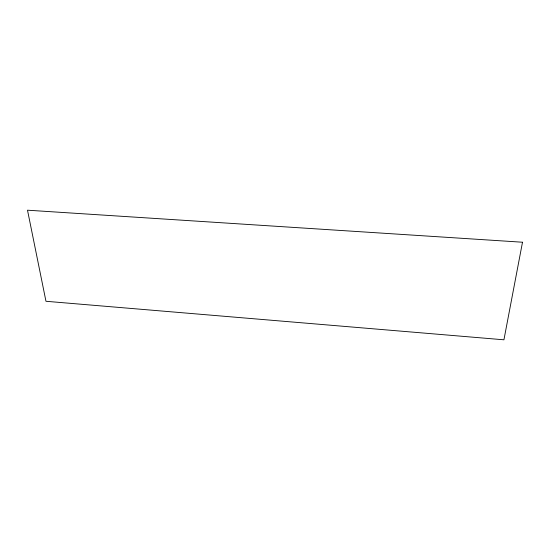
<?xml version="1.0" encoding="UTF-8"?>
<svg xmlns="http://www.w3.org/2000/svg" width="550" height="550" viewBox="0 0 550 550"><rect width="100%" height="100%" fill="white"/><g stroke="black" fill="none" stroke-linecap="round" stroke-linejoin="round"><path stroke-width="0.82" d="M522.5 242.227L503.931 339.804L45.966 301.283L27.5 210.196L522.5 242.227"/></g></svg>
